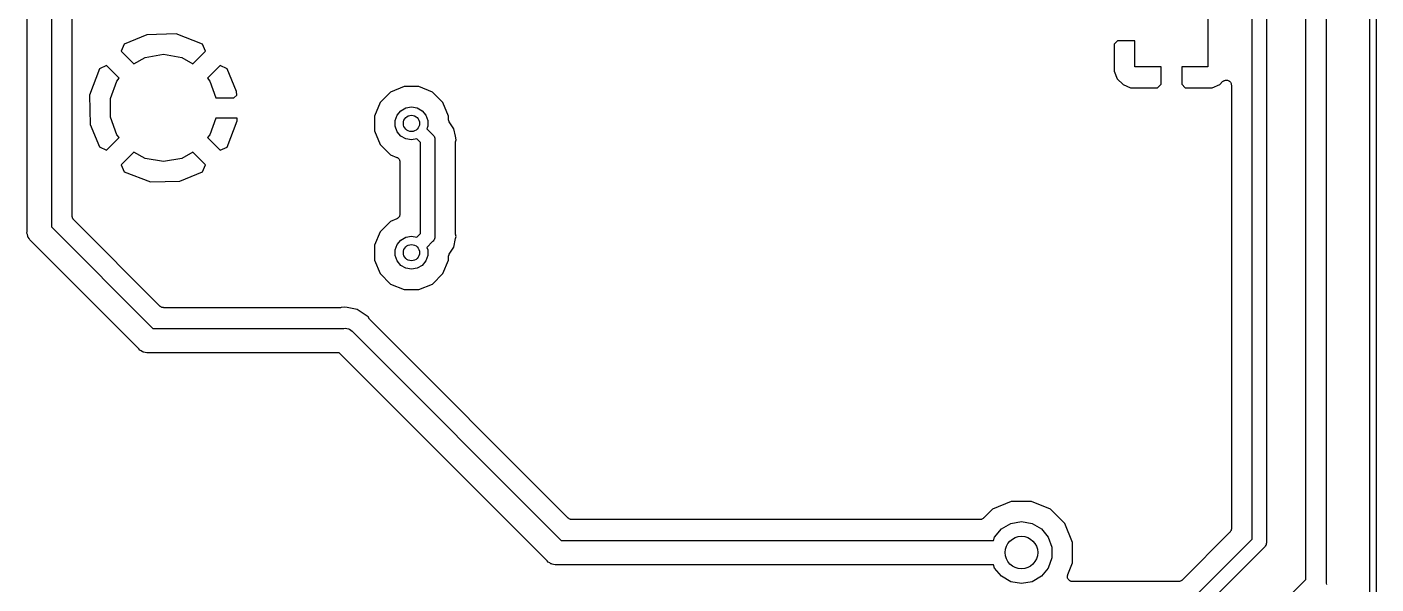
# Model space of a CAD drawing. Extents: x 51.7 to 143, y -96 to -37.9.
# Drawn here: x 109.81 to 142.95, y -74.56 to -60.88 of the extents above; entities that cross this region are included whole.
import ezdxf

# ---------------------------------------------------------------- set-up
doc = ezdxf.new("R2010")
doc.units = 0
doc.header["$MEASUREMENT"] = 0
doc.layers.add('BLACK', color=7, linetype='CONTINUOUS')

msp = doc.modelspace()

# ---------------------------------------------------------------- linework, layer by layer
at = {"layer": 'BLACK', "linetype": 'CONTINUOUS'}
for p, q in [((142.8, -77.6036), (142.8, -56.0611)), ((142.95, -56.0192), (142.95, -77.6036)), ((141.228, -74.4454), (141.228, -56.8726)), ((141.728, -56.7799), (141.728, -74.5381)), ((140.256, -57.6656), (140.256, -73.5254)), ((139.906, -73.4605), (139.906, -57.7305)), ((109.809, -65.8999), (109.809, -59.3221)), ((110.409, -59.4333), (110.409, -65.7887)), ((110.917, -65.5257), (110.917, -59.736)), ((138.822, -60.06), (138.822, -61.86)), ((112.197, -61.2957), (112.119, -61.468)), ((112.75, -61.0667), (112.197, -61.2957)), ((113.471, -61.0485), (112.75, -61.0667)), ((114.117, -61.2974), (113.471, -61.0485)), ((114.118, -61.2983), (114.117, -61.2974)), ((114.195, -61.468), (114.118, -61.2983)), ((136.598, -61.214), (136.514, -61.2984)), ((136.514, -61.2984), (136.514, -61.961)), ((137.022, -61.214), (136.598, -61.214)), ((137.022, -61.86), (137.022, -61.214)), ((112.119, -61.468), (112.433, -61.7819)), ((112.433, -61.7819), (112.706, -61.6246)), ((112.706, -61.6246), (113.157, -61.5449)), ((113.157, -61.5449), (113.608, -61.6246)), ((113.608, -61.6246), (113.881, -61.7819)), ((113.881, -61.7819), (114.195, -61.468)), ((111.589, -61.9046), (111.341, -62.5509)), ((111.76, -61.8272), (111.589, -61.9046)), ((112.07, -62.1376), (111.76, -61.8272)), ((114.554, -61.8272), (114.244, -62.1376)), ((114.726, -61.9054), (114.554, -61.8272)), ((114.955, -62.4584), (114.726, -61.9054)), ((136.514, -61.961), (136.591, -62.1478)), ((137.668, -61.86), (137.022, -61.86)), ((137.668, -62.2836), (137.668, -61.86)), ((138.822, -61.86), (138.176, -61.86)), ((138.176, -61.86), (138.176, -62.2836)), ((111.857, -62.6358), (112.014, -62.205)), ((112.014, -62.205), (112.07, -62.1376)), ((114.244, -62.1376), (114.3, -62.205)), ((114.3, -62.205), (114.449, -62.615)), ((136.591, -62.1478), (136.734, -62.2907)), ((136.734, -62.2907), (136.921, -62.368)), ((137.584, -62.368), (137.668, -62.2836)), ((138.176, -62.2836), (138.26, -62.368)), ((138.923, -62.368), (139.11, -62.2907)), ((139.11, -62.2907), (139.181, -62.2192)), ((139.181, -62.2192), (139.195, -62.2097)), ((139.195, -62.2097), (139.208, -62.199)), ((139.208, -62.199), (139.213, -62.1971)), ((139.213, -62.1971), (139.217, -62.1939)), ((139.217, -62.1939), (139.233, -62.1896)), ((139.233, -62.1896), (139.249, -62.184)), ((139.249, -62.184), (139.255, -62.184)), ((139.255, -62.184), (139.26, -62.1825)), ((139.26, -62.1825), (139.276, -62.184)), ((139.276, -62.184), (139.293, -62.184)), ((139.293, -62.184), (139.298, -62.1859)), ((139.298, -62.1859), (139.304, -62.1864)), ((139.304, -62.1864), (139.319, -62.1934)), ((139.319, -62.1934), (139.335, -62.199)), ((139.335, -62.199), (139.339, -62.2026)), ((139.339, -62.2026), (139.344, -62.205)), ((139.344, -62.205), (139.356, -62.2167)), ((139.356, -62.2167), (139.368, -62.2274)), ((139.368, -62.2274), (139.371, -62.2322)), ((139.371, -62.2322), (139.375, -62.2362)), ((139.375, -62.2362), (139.382, -62.2512)), ((139.382, -62.2512), (139.39, -62.2656)), ((139.39, -62.2656), (139.391, -62.2711)), ((139.391, -62.2711), (139.394, -62.2762)), ((139.394, -62.2762), (139.395, -62.2927)), ((139.395, -62.2927), (139.398, -62.309)), ((139.398, -62.309), (139.398, -73.1975)), ((111.341, -62.5509), (111.359, -63.2716)), ((111.857, -63.0942), (111.857, -62.6358)), ((114.449, -62.615), (114.892, -62.615)), ((114.892, -62.615), (114.958, -62.5493)), ((114.958, -62.5493), (114.955, -62.4584)), ((118.739, -62.4762), (118.483, -62.7317)), ((119.072, -62.338), (118.739, -62.4762)), ((119.434, -62.338), (119.072, -62.338)), ((119.767, -62.4762), (119.434, -62.338)), ((120.023, -62.7317), (119.767, -62.4762)), ((136.921, -62.368), (137.584, -62.368)), ((138.26, -62.368), (138.923, -62.368)), ((118.483, -62.7317), (118.345, -63.0654)), ((118.901, -63.0429), (118.992, -62.9349)), ((118.992, -62.9349), (119.114, -62.8643)), ((119.114, -62.8643), (119.253, -62.8398)), ((119.253, -62.8398), (119.392, -62.8643)), ((119.392, -62.8643), (119.514, -62.9349)), ((119.514, -62.9349), (119.605, -63.0429)), ((120.161, -63.0654), (120.023, -62.7317)), ((111.359, -63.2716), (111.588, -63.8246)), ((112.014, -63.525), (111.857, -63.0942)), ((114.449, -63.115), (114.3, -63.525)), ((114.972, -63.115), (114.449, -63.115)), ((114.725, -63.8254), (114.973, -63.1791)), ((114.973, -63.1791), (114.972, -63.115)), ((118.345, -63.0654), (118.345, -63.4266)), ((118.853, -63.1755), (118.901, -63.0429)), ((118.853, -63.3165), (118.853, -63.1755)), ((119.605, -63.0429), (119.653, -63.1755)), ((119.653, -63.1755), (119.653, -63.3165)), ((120.161, -63.1384), (120.161, -63.0654)), ((120.164, -63.1534), (120.161, -63.1384)), ((120.165, -63.1686), (120.164, -63.1534)), ((120.167, -63.175), (120.165, -63.1686)), ((120.169, -63.1818), (120.167, -63.175)), ((120.176, -63.195), (120.169, -63.1818)), ((120.182, -63.2089), (120.176, -63.195)), ((120.296, -63.3795), (120.182, -63.2089)), ((111.76, -63.9028), (112.07, -63.5924)), ((112.07, -63.5924), (112.014, -63.525)), ((114.3, -63.525), (114.244, -63.5924)), ((114.244, -63.5924), (114.554, -63.9028)), ((118.345, -63.4266), (118.483, -63.7603)), ((118.901, -63.4491), (118.853, -63.3165)), ((118.992, -63.5571), (118.901, -63.4491)), ((119.114, -63.6277), (118.992, -63.5571)), ((119.253, -63.6522), (119.114, -63.6277)), ((119.388, -63.6284), (119.253, -63.6522)), ((119.478, -63.7185), (119.388, -63.6284)), ((119.653, -63.3165), (119.631, -63.3766)), ((119.631, -63.3766), (119.771, -63.5169)), ((119.771, -63.5169), (119.789, -63.5318)), ((119.789, -63.5318), (119.801, -63.5519)), ((119.801, -63.5519), (119.814, -63.5709)), ((119.814, -63.5709), (119.816, -63.5784)), ((119.816, -63.5784), (119.82, -63.5852)), ((119.82, -63.5852), (119.824, -63.6081)), ((119.824, -63.6081), (119.83, -63.6305)), ((119.83, -63.6305), (119.828, -63.6536)), ((120.332, -63.5568), (120.296, -63.3795)), ((120.349, -63.646), (120.332, -63.5568)), ((111.588, -63.8246), (111.76, -63.9028)), ((112.433, -63.9481), (112.119, -64.262)), ((112.706, -64.1054), (112.433, -63.9481)), ((113.881, -63.9481), (113.608, -64.1054)), ((114.195, -64.262), (113.881, -63.9481)), ((114.554, -63.9028), (114.725, -63.8254)), ((118.483, -63.7603), (118.739, -64.0158)), ((119.478, -65.9485), (119.478, -63.7185)), ((119.828, -63.6536), (119.828, -66.0134)), ((120.336, -63.7258), (120.338, -63.7135)), ((120.336, -65.9412), (120.336, -63.7258)), ((120.338, -63.701), (120.349, -63.646)), ((120.338, -63.7135), (120.338, -63.701)), ((112.119, -64.262), (112.197, -64.4326)), ((113.157, -64.1851), (112.706, -64.1054)), ((113.608, -64.1054), (113.157, -64.1851)), ((114.117, -64.4343), (114.195, -64.262)), ((118.739, -64.0158), (118.892, -64.0791)), ((118.892, -64.0791), (118.899, -64.0836)), ((118.899, -64.0836), (118.906, -64.0865)), ((118.906, -64.0865), (118.917, -64.0954)), ((118.917, -64.0954), (118.929, -64.1028)), ((118.929, -64.1028), (118.934, -64.1094)), ((118.934, -64.1094), (118.94, -64.1148)), ((118.94, -64.1148), (118.947, -64.1268)), ((118.947, -64.1268), (118.956, -64.1378)), ((118.956, -64.1378), (118.958, -64.1458)), ((118.958, -64.1458), (118.962, -64.153)), ((118.962, -64.153), (118.965, -64.1667)), ((118.965, -64.1667), (118.969, -64.1799)), ((118.969, -64.1799), (118.969, -64.1882)), ((118.969, -64.1882), (118.97, -64.1964)), ((118.97, -64.1964), (118.97, -65.4706)), ((112.197, -64.4326), (112.843, -64.6815)), ((113.564, -64.6633), (114.117, -64.4343)), ((112.843, -64.6815), (113.564, -64.6633)), ((110.918, -65.5312), (110.917, -65.5257)), ((110.917, -65.5368), (110.918, -65.5312)), ((110.922, -65.5528), (110.917, -65.5368)), ((110.925, -65.5691), (110.922, -65.5528)), ((110.927, -65.574), (110.925, -65.5691)), ((110.929, -65.5794), (110.927, -65.574)), ((110.938, -65.593), (110.929, -65.5794)), ((110.947, -65.6073), (110.938, -65.593)), ((110.951, -65.6109), (110.947, -65.6073)), ((110.954, -65.6155), (110.951, -65.6109)), ((113.073, -67.7348), (110.954, -65.6155)), ((118.892, -65.5879), (118.739, -65.6512)), ((118.899, -65.5834), (118.892, -65.5879)), ((118.906, -65.5805), (118.899, -65.5834)), ((118.917, -65.5716), (118.906, -65.5805)), ((118.929, -65.5642), (118.917, -65.5716)), ((118.934, -65.5576), (118.929, -65.5642)), ((118.94, -65.5522), (118.934, -65.5576)), ((118.947, -65.5402), (118.94, -65.5522)), ((118.956, -65.5292), (118.947, -65.5402)), ((118.958, -65.5212), (118.956, -65.5292)), ((118.962, -65.514), (118.958, -65.5212)), ((118.965, -65.5003), (118.962, -65.514)), ((118.969, -65.4871), (118.965, -65.5003)), ((118.97, -65.4706), (118.969, -65.4788)), ((118.969, -65.4788), (118.969, -65.4871)), ((109.806, -65.9395), (109.809, -65.8999)), ((109.816, -65.978), (109.806, -65.9395)), ((110.409, -65.7887), (112.9, -68.28)), ((118.483, -65.9067), (118.345, -66.2404)), ((118.739, -65.6512), (118.483, -65.9067)), ((119.388, -66.0386), (119.478, -65.9485)), ((120.338, -65.9535), (120.336, -65.9412)), ((120.338, -65.966), (120.338, -65.9535)), ((109.823, -66.0172), (109.816, -65.978)), ((109.829, -66.0288), (109.823, -66.0172)), ((109.833, -66.0417), (109.829, -66.0288)), ((109.856, -66.0743), (109.833, -66.0417)), ((109.876, -66.1088), (109.856, -66.0743)), ((109.906, -66.1344), (109.876, -66.1088)), ((112.555, -68.7829), (109.906, -66.1344)), ((118.345, -66.2404), (118.345, -66.6016)), ((118.853, -66.3505), (118.901, -66.2179)), ((118.901, -66.2179), (118.992, -66.1099)), ((118.992, -66.1099), (119.114, -66.0393)), ((119.114, -66.0393), (119.253, -66.0148)), ((119.253, -66.0148), (119.388, -66.0386)), ((119.771, -66.1501), (119.631, -66.2904)), ((119.789, -66.1352), (119.771, -66.1501)), ((119.801, -66.1151), (119.789, -66.1352)), ((119.814, -66.0961), (119.801, -66.1151)), ((119.816, -66.0885), (119.814, -66.0961)), ((119.82, -66.0818), (119.816, -66.0885)), ((119.824, -66.0589), (119.82, -66.0818)), ((119.83, -66.0365), (119.824, -66.0589)), ((119.828, -66.0134), (119.83, -66.0365)), ((120.182, -66.4581), (120.296, -66.2875)), ((120.296, -66.2875), (120.338, -66.076)), ((120.349, -66.021), (120.338, -65.966)), ((120.338, -66.076), (120.349, -66.021)), ((120.338, -66.076), (120.338, -66.076)), ((118.345, -66.6016), (118.483, -66.9353)), ((118.853, -66.4915), (118.853, -66.3505)), ((118.901, -66.6241), (118.853, -66.4915)), ((119.653, -66.4915), (119.605, -66.6241)), ((119.631, -66.2904), (119.653, -66.3505)), ((119.653, -66.3505), (119.653, -66.4915)), ((120.023, -66.9353), (120.161, -66.6016)), ((120.161, -66.5286), (120.164, -66.5136)), ((120.161, -66.6016), (120.161, -66.5286)), ((120.164, -66.5136), (120.165, -66.4984)), ((120.165, -66.4984), (120.167, -66.492)), ((120.167, -66.492), (120.169, -66.4852)), ((120.169, -66.4852), (120.176, -66.472)), ((120.176, -66.472), (120.182, -66.4581)), ((118.483, -66.9353), (118.739, -67.1908)), ((118.992, -66.7321), (118.901, -66.6241)), ((119.114, -66.8027), (118.992, -66.7321)), ((119.253, -66.8272), (119.114, -66.8027)), ((119.392, -66.8027), (119.253, -66.8272)), ((119.514, -66.7321), (119.392, -66.8027)), ((119.605, -66.6241), (119.514, -66.7321)), ((119.767, -67.1908), (120.023, -66.9353)), ((118.739, -67.1908), (119.072, -67.329)), ((119.434, -67.329), (119.767, -67.1908)), ((119.072, -67.329), (119.434, -67.329)), ((113.078, -67.738), (113.073, -67.7348)), ((113.082, -67.7423), (113.078, -67.738)), ((113.096, -67.7506), (113.082, -67.7423)), ((113.11, -67.7601), (113.096, -67.7506)), ((113.115, -67.7615), (113.11, -67.7601)), ((113.12, -67.7643), (113.115, -67.7615)), ((113.136, -67.7672), (113.12, -67.7643)), ((113.152, -67.7715), (113.136, -67.7672)), ((113.158, -67.771), (113.152, -67.7715)), ((113.163, -67.772), (113.158, -67.771)), ((117.51, -67.772), (113.163, -67.772)), ((117.522, -67.7698), (117.51, -67.772)), ((117.535, -67.7696), (117.522, -67.7698)), ((117.602, -67.7562), (117.535, -67.7696)), ((117.669, -67.7696), (117.602, -67.7562)), ((117.917, -67.8189), (117.669, -67.7696)), ((118.185, -67.9975), (117.917, -67.8189)), ((117.589, -68.28), (117.629, -68.2765)), ((117.629, -68.2765), (117.667, -68.2868)), ((118.223, -68.0545), (118.185, -67.9975)), ((118.231, -68.0635), (118.223, -68.0545)), ((118.238, -68.0738), (118.231, -68.0635)), ((123.106, -72.9418), (118.238, -68.0738)), ((112.9, -68.28), (117.589, -68.28)), ((117.667, -68.2868), (117.706, -68.2937)), ((117.706, -68.2937), (117.718, -68.3004)), ((117.718, -68.3004), (117.731, -68.3039)), ((117.731, -68.3039), (117.763, -68.3267)), ((117.763, -68.3267), (117.798, -68.3466)), ((117.798, -68.3466), (117.823, -68.3771)), ((117.823, -68.3771), (122.933, -73.487)), ((112.58, -68.8134), (112.555, -68.7829)), ((112.615, -68.8333), (112.58, -68.8134)), ((112.647, -68.8561), (112.615, -68.8333)), ((112.66, -68.8596), (112.647, -68.8561)), ((112.672, -68.8663), (112.66, -68.8596)), ((112.711, -68.8732), (112.672, -68.8663)), ((112.749, -68.8835), (112.711, -68.8732)), ((112.789, -68.88), (112.749, -68.8835)), ((117.478, -68.88), (112.789, -68.88)), ((122.588, -73.9899), (117.478, -68.88)), ((133.989, -72.529), (133.526, -72.7205)), ((134.489, -72.529), (133.989, -72.529)), ((134.952, -72.7205), (134.489, -72.529)), ((133.526, -72.7205), (133.305, -72.9418)), ((135.305, -73.0744), (134.952, -72.7205)), ((123.111, -72.945), (123.106, -72.9418)), ((123.115, -72.9493), (123.111, -72.945)), ((123.129, -72.9576), (123.115, -72.9493)), ((123.143, -72.9671), (123.129, -72.9576)), ((123.148, -72.9685), (123.143, -72.9671)), ((123.153, -72.9713), (123.148, -72.9685)), ((123.169, -72.9742), (123.153, -72.9713)), ((123.185, -72.9785), (123.169, -72.9742)), ((123.191, -72.978), (123.185, -72.9785)), ((123.196, -72.979), (123.191, -72.978)), ((133.215, -72.979), (123.196, -72.979)), ((133.221, -72.978), (133.215, -72.979)), ((133.226, -72.9785), (133.221, -72.978)), ((133.242, -72.9742), (133.226, -72.9785)), ((133.259, -72.9713), (133.242, -72.9742)), ((133.264, -72.9685), (133.259, -72.9713)), ((133.269, -72.9671), (133.264, -72.9685)), ((133.283, -72.9576), (133.269, -72.9671)), ((133.297, -72.9493), (133.283, -72.9576)), ((133.301, -72.945), (133.297, -72.9493)), ((133.305, -72.9418), (133.301, -72.945)), ((133.579, -73.4062), (133.749, -73.2036)), ((133.749, -73.2036), (133.979, -73.0714)), ((133.979, -73.0714), (134.239, -73.0254)), ((134.239, -73.0254), (134.499, -73.0714)), ((134.499, -73.0714), (134.729, -73.2036)), ((134.729, -73.2036), (134.899, -73.4062)), ((135.497, -73.5368), (135.305, -73.0744)), ((139.388, -73.2458), (139.386, -73.2512)), ((139.39, -73.2409), (139.388, -73.2458)), ((139.393, -73.2246), (139.39, -73.2409)), ((139.398, -73.2086), (139.393, -73.2246)), ((139.398, -73.1975), (139.397, -73.203)), ((139.397, -73.203), (139.398, -73.2086)), ((122.933, -73.487), (133.55, -73.487)), ((133.55, -73.487), (133.579, -73.4062)), ((134.899, -73.4062), (134.989, -73.6548)), ((135.497, -74.0372), (135.497, -73.5368)), ((139.361, -73.2873), (138.184, -74.4638)), ((138.358, -75.009), (139.906, -73.4605)), ((139.364, -73.2827), (139.361, -73.2873)), ((139.368, -73.2791), (139.364, -73.2827)), ((139.377, -73.2647), (139.368, -73.2791)), ((139.386, -73.2512), (139.377, -73.2647)), ((140.252, -73.5709), (140.248, -73.5938)), ((140.258, -73.5485), (140.252, -73.5709)), ((140.256, -73.5254), (140.258, -73.5485)), ((134.989, -73.6548), (134.989, -73.9192)), ((140.199, -73.6621), (138.559, -75.3023)), ((140.217, -73.6472), (140.199, -73.6621)), ((140.229, -73.6271), (140.217, -73.6472)), ((140.242, -73.6081), (140.229, -73.6271)), ((140.244, -73.6005), (140.242, -73.6081)), ((140.248, -73.5938), (140.244, -73.6005)), ((122.613, -74.0204), (122.588, -73.9899)), ((122.648, -74.0403), (122.613, -74.0204)), ((122.68, -74.0631), (122.648, -74.0403)), ((122.693, -74.0666), (122.68, -74.0631)), ((122.705, -74.0733), (122.693, -74.0666)), ((122.744, -74.0802), (122.705, -74.0733)), ((122.782, -74.0905), (122.744, -74.0802)), ((122.822, -74.087), (122.782, -74.0905)), ((133.55, -74.087), (122.822, -74.087)), ((133.579, -74.1678), (133.55, -74.087)), ((133.749, -74.3704), (133.579, -74.1678)), ((134.899, -74.1678), (134.729, -74.3704)), ((134.989, -73.9192), (134.899, -74.1678)), ((135.378, -74.3254), (135.497, -74.0372)), ((133.979, -74.5026), (133.749, -74.3704)), ((134.239, -74.5486), (133.979, -74.5026)), ((134.499, -74.5026), (134.239, -74.5486)), ((134.729, -74.3704), (134.499, -74.5026)), ((135.368, -74.3685), (135.37, -74.3603)), ((135.37, -74.3822), (135.368, -74.3685)), ((135.37, -74.3519), (135.375, -74.3389)), ((135.37, -74.3603), (135.37, -74.3519)), ((135.37, -74.3961), (135.37, -74.3822)), ((135.373, -74.4039), (135.37, -74.3961)), ((135.374, -74.4122), (135.373, -74.4039)), ((135.38, -74.4245), (135.374, -74.4122)), ((135.375, -74.3389), (135.378, -74.3254)), ((135.385, -74.4375), (135.38, -74.4245)), ((135.39, -74.4439), (135.385, -74.4375)), ((135.394, -74.4513), (135.39, -74.4439)), ((135.404, -74.4607), (135.394, -74.4513)), ((135.413, -74.4713), (135.404, -74.4607)), ((135.421, -74.4755), (135.413, -74.4713)), ((135.427, -74.4811), (135.421, -74.4755)), ((135.44, -74.4864), (135.427, -74.4811)), ((135.452, -74.4933), (135.44, -74.4864)), ((135.46, -74.4948), (135.452, -74.4933)), ((135.467, -74.498), (135.46, -74.4948)), ((135.481, -74.4986), (135.467, -74.498)), ((135.495, -74.501), (135.481, -74.4986)), ((138.094, -74.501), (135.495, -74.501)), ((138.1, -74.5), (138.094, -74.501)), ((138.106, -74.5005), (138.1, -74.5)), ((138.122, -74.4962), (138.106, -74.5005)), ((138.138, -74.4933), (138.122, -74.4962)), ((138.143, -74.4905), (138.138, -74.4933)), ((138.148, -74.4891), (138.143, -74.4905)), ((138.162, -74.4796), (138.148, -74.4891)), ((138.176, -74.4713), (138.162, -74.4796)), ((138.18, -74.467), (138.176, -74.4713)), ((138.184, -74.4638), (138.18, -74.467)), ((139.342, -76.331), (141.228, -74.4454)), ((141.728, -74.5381), (141.731, -74.5711))]:
    msp.add_line(p, q, dxfattribs=at)
at = {"layer": 'BLACK'}
for centre, radius in [((119.253, -63.246), 0.2), ((119.253, -66.421), 0.2), ((134.239, -73.787), 0.4)]:
    msp.add_circle(centre, radius, dxfattribs=at)

doc.saveas('drawing.dxf')
